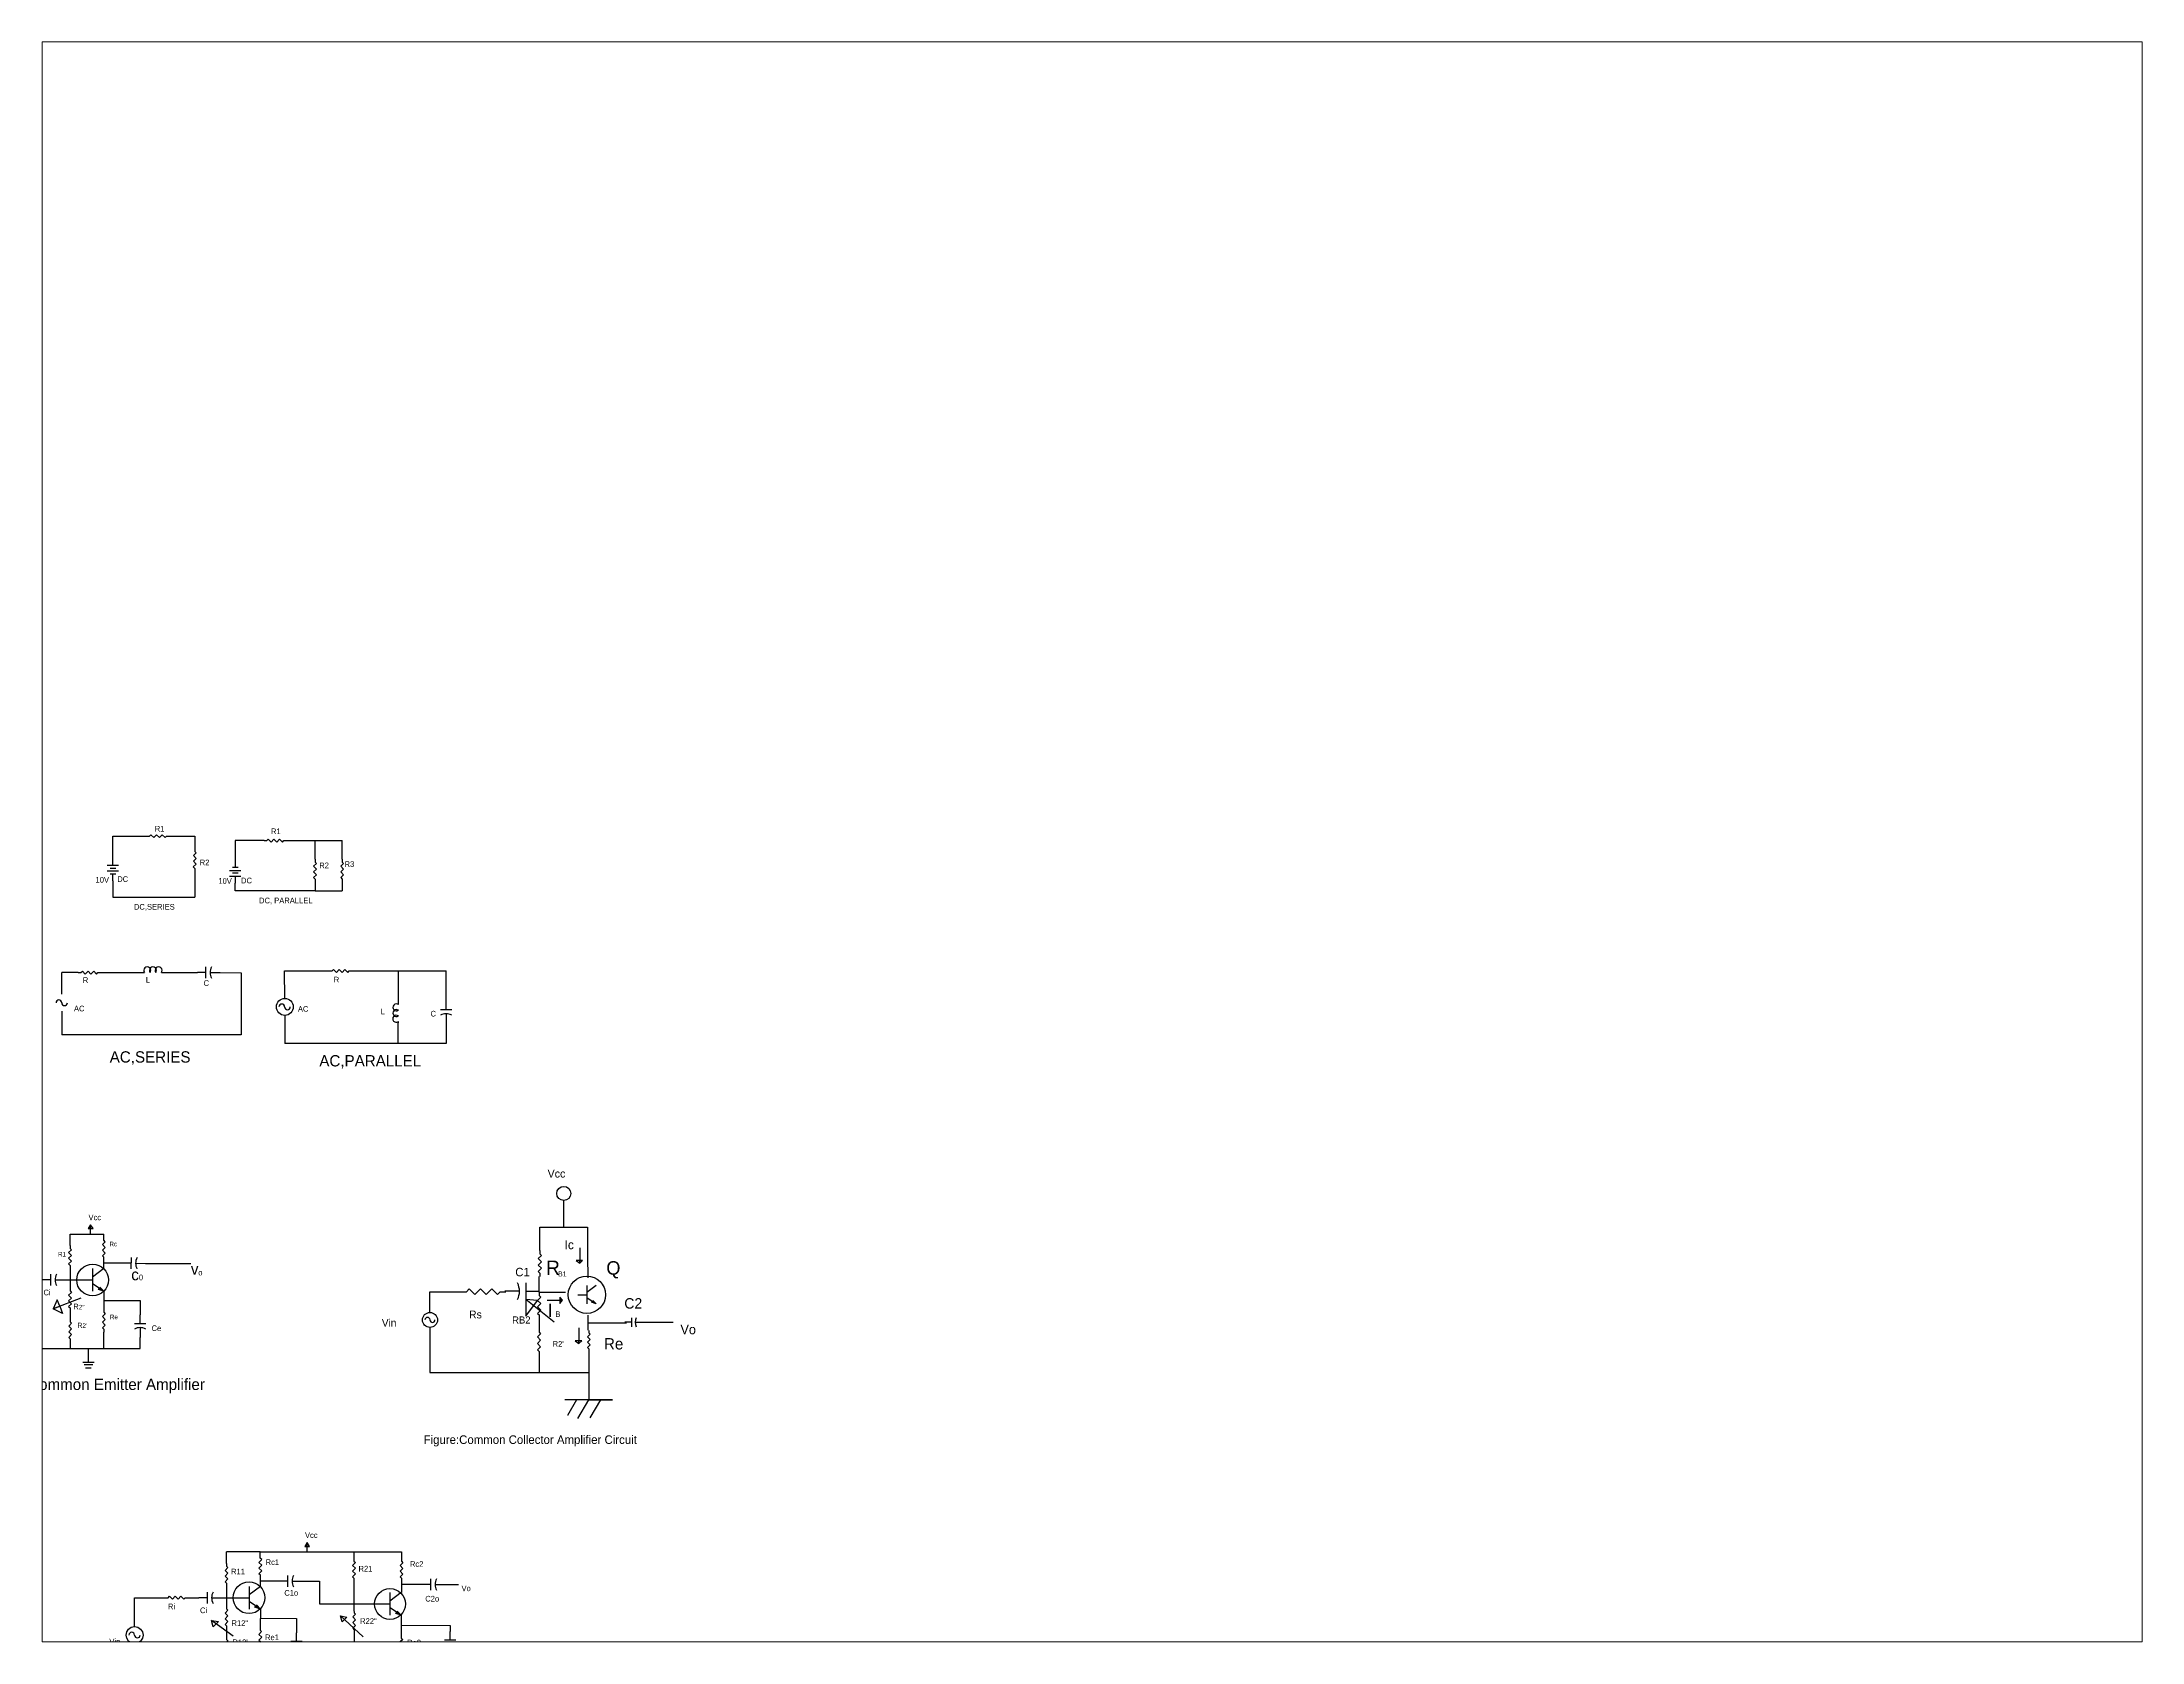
# Paper-space layout 'Layout1' of a CAD drawing. Header units: inches. Extents: x 1.05 to 9.45, y 0.8 to 7.2.
# The model-space entities are those that its viewports show. They can reach past a viewport. Long polylines and large blocks are cut down to what shows.
import ezdxf

# ---------------------------------------------------------------- set-up
doc = ezdxf.new("R2010")
doc.units = ezdxf.units.IN
doc.header["$MEASUREMENT"] = 0

# ---------------------------------------------------------------- blocks, each defined once
blk = doc.blocks.new('Resistor')
at = {"color": 7}
blk.add_lwpolyline([(0, 0), (0.05, 0), (0.075, 0.025), (0.125, -0.025), (0.175, 0.025), (0.225, -0.025), (0.275, 0.025), (0.325, -0.025), (0.35, 0), (0.4, 0)], dxfattribs=at)
blk = doc.blocks.new('Battery')
at = {"color": 7}
for p, q in [((0, 0), (0.125, 0)), ((0.125, 0.05), (0.125, -0.05)), ((0.175, -0.1), (0.175, 0.1)), ((0.225, 0.05), (0.225, -0.05)), ((0.275, -0.1), (0.275, 0.1)), ((0.275, 0), (0.4, 0))]:
    blk.add_line(p, q, dxfattribs=at)
blk = doc.blocks.new('Capacitor')
at = {"color": 7}
for p, q in [((0.15, 0), (0, 0)), ((0.15, -0.1), (0.15, 0.1)), ((0.225, 0), (0.4, 0))]:
    blk.add_line(p, q, dxfattribs=at)
blk.add_arc((0.4375, 0), 0.2125, 151.9275, 208.0725, dxfattribs=at)
blk = doc.blocks.new('Inductor')
at = {"color": 7}
for p, q in [((0, 0), (0.05, 0)), ((0.35, 0), (0.4, 0))]:
    blk.add_line(p, q, dxfattribs=at)
for centre in [(0.1, 0.0375), (0.2, 0.0375), (0.3, 0.0375)]:
    blk.add_arc(centre, 0.0625, 323.1301, 216.8699, dxfattribs=at)
blk = doc.blocks.new('Transistor - NPN')
at = {"color": 7}
for p, q in [((0, 0), (0.199999, 0)), ((0.199999, 0.2), (0.199999, -0.2)), ((0.399999, 0.2), (0.199999, 0.05)), ((0.316132, -0.145536), (0.201153, -0.069033)), ((0.302516, -0.166503), (0.316132, -0.145536)), ((0.399999, -0.2), (0.302516, -0.166503)), ((0.329748, -0.124569), (0.399999, -0.2))]:
    blk.add_line(p, q, dxfattribs=at)
blk.add_solid([(0.302516, -0.166503), (0.399999, -0.2), (0.329748, -0.124569)], dxfattribs=at)
blk = doc.blocks.new('Ground')
at = {"color": 7}
for p, q in [((-0.1, 0), (0.1, 0)), ((0.075, -0.05), (-0.075, -0.05)), ((-0.05, -0.1), (0.05, -0.1))]:
    blk.add_line(p, q, dxfattribs=at)

msp = doc.modelspace()

# ---------------------------------------------------------------- linework, layer by layer
for p, q in [((53.483, 40.743), (54.082, 40.743)), ((53.483, 40.354), (53.483, 40.743)), ((54.48, 40.743), (54.928, 40.743)), ((54.928, 40.743), (54.93, 40.526)), ((56.152, 40.665), (55.643, 40.665)), ((55.643, 40.665), (55.643, 40.314)), ((56.552, 40.665), (57.531, 40.665)), ((57.052, 40.337), (57.052, 40.665)), ((57.531, 40.337), (57.531, 40.665)), ((54.927, 40.126), (54.927, 39.669)), ((53.483, 39.954), (53.483, 39.669)), ((55.643, 39.778), (55.643, 39.914)), ((57.052, 39.778), (55.643, 39.778)), ((57.052, 39.937), (57.052, 39.778)), ((57.052, 39.778), (57.533, 39.778)), ((57.533, 39.937), (57.533, 39.778)), ((53.483, 39.669), (54.927, 39.669)), ((52.583, 37.952), (52.583, 38.335)), ((52.869, 38.335), (52.583, 38.335)), ((53.269, 38.335), (53.989, 38.335)), ((54.389, 38.335), (54.976, 38.335)), ((55.376, 38.335), (55.746, 38.334)), ((55.746, 38.334), (55.75, 37.236)), ((56.514, 38.364), (57.305, 38.364)), ((56.519, 37.88), (56.514, 38.364)), ((57.705, 38.364), (59.365, 38.365)), ((58.527, 37.82), (58.527, 38.363)), ((59.365, 37.819), (59.365, 38.365)), ((52.583, 37.652), (52.583, 37.236)), ((56.519, 37.58), (56.519, 37.081)), ((55.75, 37.236), (52.583, 37.236)), ((58.523, 37.081), (56.519, 37.081)), ((58.523, 37.081), (58.523, 37.42)), ((59.365, 37.081), (58.523, 37.081)), ((59.365, 37.433), (59.365, 37.081)), ((61.444, 34.249), (61.444, 34.311)), ((61.444, 33.841), (61.444, 34.249)), ((53.09, 33.881), (53.049, 33.816)), ((53.049, 33.816), (53.133, 33.816)), ((53.09, 33.719), (53.09, 33.881)), ((53.133, 33.816), (53.09, 33.881)), ((61.023, 33.428), (61.023, 33.841)), ((61.023, 33.841), (61.866, 33.841)), ((61.866, 33.841), (61.866, 33.328)), ((52.727, 33.516), (52.727, 33.719)), ((52.727, 33.719), (53.049, 33.719)), ((53.049, 33.719), (53.049, 33.719)), ((53.049, 33.719), (53.049, 33.719)), ((53.049, 33.719), (53.322, 33.719)), ((53.322, 33.658), (53.322, 33.719)), ((61.726, 33.476), (61.726, 33.204)), ((52.727, 33.116), (52.727, 32.764)), ((53.324, 33.108), (53.324, 33.258)), ((53.659, 33.204), (53.324, 33.204)), ((54.059, 33.201), (54.86, 33.201)), ((61.777, 33.251), (61.664, 33.251)), ((61.664, 33.251), (61.726, 33.204)), ((61.726, 33.204), (61.726, 33.255)), ((61.726, 33.204), (61.777, 33.251)), ((61.866, 33.328), (61.867, 32.944)), ((52.046, 32.908), (52.238, 32.908)), ((52.638, 32.908), (52.924, 32.908)), ((53.324, 32.708), (53.322, 32.387)), ((59.082, 32.335), (59.082, 32.701)), ((59.082, 32.701), (59.624, 32.701)), ((61.009, 32.69), (61.009, 32.971)), ((61.009, 32.69), (61.477, 32.69)), ((52.917, 32.589), (52.427, 32.397)), ((52.499, 32.558), (52.427, 32.397)), ((52.427, 32.397), (52.545, 32.443)), ((52.427, 32.397), (52.427, 32.397)), ((52.427, 32.397), (52.427, 32.397)), ((52.427, 32.397), (52.427, 32.397)), ((52.427, 32.397), (52.427, 32.397)), ((52.427, 32.397), (52.427, 32.397)), ((52.427, 32.397), (52.427, 32.397)), ((52.427, 32.397), (52.427, 32.397)), ((52.427, 32.397), (52.427, 32.397)), ((52.594, 32.318), (52.427, 32.397)), ((52.545, 32.443), (52.499, 32.558)), ((52.545, 32.443), (52.594, 32.318)), ((52.727, 32.364), (52.727, 32.218)), ((53.323, 32.547), (53.963, 32.543)), ((53.963, 32.543), (53.963, 32.292)), ((61.274, 32.162), (60.773, 32.561)), ((60.773, 32.561), (60.773, 32.271)), ((60.98, 32.547), (60.773, 32.561)), ((60.773, 32.271), (60.98, 32.547)), ((61.009, 32.262), (61.009, 32.044)), ((61.151, 32.552), (61.424, 32.552)), ((61.424, 32.552), (61.373, 32.552)), ((61.424, 32.552), (61.376, 32.603)), ((61.376, 32.603), (61.376, 32.49)), ((61.376, 32.49), (61.424, 32.552)), ((61.868, 32.286), (61.868, 32.022)), ((53.325, 31.697), (53.325, 31.987)), ((53.963, 31.697), (53.963, 31.892)), ((59.082, 32.069), (59.082, 31.693)), ((61.71, 32.061), (61.71, 31.789)), ((61.868, 32.154), (62.551, 32.154)), ((62.822, 32.162), (63.375, 32.162)), ((51.102, 31.697), (52.731, 31.697)), ((52.731, 31.818), (52.731, 31.697)), ((52.731, 31.697), (53.325, 31.697)), ((53.052, 31.457), (53.053, 31.699)), ((53.325, 31.697), (53.963, 31.697)), ((59.082, 31.693), (59.082, 31.276)), ((61.007, 31.587), (61.01, 31.276)), ((61.761, 31.836), (61.648, 31.836)), ((61.648, 31.836), (61.71, 31.789)), ((61.71, 31.789), (61.71, 31.84)), ((61.71, 31.789), (61.761, 31.836)), ((61.889, 31.649), (61.889, 30.794)), ((59.082, 31.276), (61.01, 31.276)), ((61.01, 31.276), (61.881, 31.276)), ((61.881, 30.794), (61.461, 30.794)), ((61.671, 30.794), (61.508, 30.514)), ((61.881, 30.794), (61.686, 30.459)), ((61.881, 30.794), (62.302, 30.794)), ((62.302, 30.794), (61.881, 30.794)), ((62.091, 30.794), (61.903, 30.471)), ((61.508, 30.514), (61.508, 30.514)), ((56.913, 28.27), (56.871, 28.204)), ((56.913, 28.27), (56.871, 28.204)), ((56.871, 28.204), (56.955, 28.204)), ((56.871, 28.204), (56.955, 28.204)), ((56.913, 28.107), (56.913, 28.27)), ((56.955, 28.204), (56.913, 28.27)), ((56.913, 28.107), (56.913, 28.27)), ((56.955, 28.204), (56.913, 28.27)), ((55.49, 27.904), (55.49, 28.107)), ((56.085, 28.107), (55.49, 28.107)), ((55.49, 27.904), (55.49, 28.107)), ((56.085, 28.107), (55.49, 28.107)), ((56.085, 28.047), (56.085, 28.107)), ((56.085, 28.107), (57.74, 28.107)), ((56.085, 28.047), (56.085, 28.107)), ((56.085, 28.107), (57.74, 28.107)), ((57.74, 28.107), (57.74, 27.942)), ((57.74, 28.107), (58.578, 28.107)), ((57.74, 28.107), (57.74, 27.942)), ((57.74, 28.107), (58.578, 28.107)), ((58.578, 28.107), (58.578, 27.991)), ((58.578, 28.107), (58.578, 27.991)), ((55.49, 27.504), (55.49, 27.152)), ((55.49, 27.504), (55.49, 27.152)), ((56.087, 27.497), (56.087, 27.647)), ((56.087, 27.497), (56.087, 27.647)), ((56.422, 27.592), (56.087, 27.592)), ((56.422, 27.592), (56.087, 27.592)), ((56.822, 27.589), (57.129, 27.587)), ((56.822, 27.589), (57.129, 27.587)), ((57.129, 27.587), (57.129, 27.187)), ((57.129, 27.587), (57.129, 27.187)), ((57.74, 27.592), (57.74, 27.083)), ((57.74, 27.592), (57.74, 27.083)), ((58.578, 27.591), (58.578, 27.39)), ((58.578, 27.591), (58.578, 27.39)), ((58.949, 27.53), (58.578, 27.53)), ((58.949, 27.53), (58.578, 27.53)), ((59.349, 27.53), (59.586, 27.53)), ((59.349, 27.53), (59.586, 27.53)), ((53.863, 26.839), (53.863, 27.297)), ((53.863, 27.297), (54.409, 27.297)), ((53.863, 26.839), (53.863, 27.297)), ((53.863, 27.297), (54.409, 27.297)), ((54.809, 27.297), (55.001, 27.297)), ((54.809, 27.297), (55.001, 27.297)), ((55.401, 27.297), (55.687, 27.297)), ((55.401, 27.297), (55.687, 27.297)), ((56.087, 27.097), (56.084, 26.775)), ((56.087, 27.097), (56.084, 26.775)), ((57.129, 27.187), (58.175, 27.187)), ((57.129, 27.187), (58.175, 27.187)), ((58.575, 27.387), (58.578, 27.39)), ((58.575, 27.387), (58.578, 27.39)), ((55.605, 26.617), (55.225, 26.897)), ((55.225, 26.897), (55.35, 26.877)), ((55.255, 26.785), (55.225, 26.897)), ((55.605, 26.617), (55.225, 26.897)), ((55.225, 26.897), (55.35, 26.877)), ((55.255, 26.785), (55.225, 26.897)), ((55.35, 26.877), (55.255, 26.785)), ((55.35, 26.877), (55.255, 26.785)), ((55.49, 26.752), (55.49, 26.607)), ((55.49, 26.752), (55.49, 26.607)), ((56.086, 26.936), (56.726, 26.931)), ((56.086, 26.936), (56.726, 26.931)), ((56.726, 26.931), (56.726, 26.68)), ((56.726, 26.931), (56.726, 26.68)), ((57.902, 26.604), (57.501, 26.98)), ((57.501, 26.98), (57.614, 26.953)), ((57.529, 26.874), (57.501, 26.98)), ((57.902, 26.604), (57.501, 26.98)), ((57.501, 26.98), (57.614, 26.953)), ((57.529, 26.874), (57.501, 26.98)), ((57.614, 26.953), (57.529, 26.874)), ((57.614, 26.953), (57.529, 26.874)), ((58.575, 26.987), (58.575, 26.636)), ((58.575, 26.987), (58.575, 26.636)), ((58.575, 26.811), (59.436, 26.809)), ((58.575, 26.811), (59.436, 26.809)), ((59.436, 26.809), (59.436, 26.703)), ((59.436, 26.809), (59.436, 26.703)), ((53.865, 26.439), (53.865, 26.085)), ((53.865, 26.439), (53.865, 26.085)), ((56.088, 26.085), (56.088, 26.375)), ((56.088, 26.085), (56.088, 26.375)), ((57.746, 26.683), (57.746, 26.523)), ((57.746, 26.683), (57.746, 26.523))]:
    msp.add_line(p, q)
at = {"color": 7}
for p, q in [((53.863, 26.789), (53.863, 26.839)), ((53.863, 26.789), (53.863, 26.839)), ((53.865, 26.489), (53.865, 26.439)), ((53.865, 26.489), (53.865, 26.439))]:
    msp.add_line(p, q, dxfattribs=at)
for centre, radius in [((56.519, 37.73), 0.15), ((53.124, 32.908), 0.28), ((59.082, 32.202), 0.133), ((55.887, 27.297), 0.28), ((55.887, 27.297), 0.28), ((58.375, 27.187), 0.272), ((58.375, 27.187), 0.272), ((53.865, 26.639), 0.15), ((53.865, 26.639), 0.15)]:
    msp.add_circle(centre, radius, dxfattribs=at)
for centre, radius in [((61.444, 34.436), 0.124), ((61.852, 32.647), 0.329)]:
    msp.add_circle(centre, radius)
for centre, radius, start, end in [((52.529, 37.802), 0.05, 0, 180), ((52.629, 37.802), 0.05, 180, 0), ((56.465, 37.73), 0.05, 0, 180), ((56.565, 37.73), 0.05, 180, 0), ((59.038, 32.202), 0.0443, 0, 180), ((59.126, 32.202), 0.0443, 180, 0), ((53.815, 26.639), 0.05, 0, 180), ((53.815, 26.639), 0.05, 0, 180), ((53.915, 26.639), 0.05, 180, 0), ((53.915, 26.639), 0.05, 180, 0)]:
    msp.add_arc(centre, radius, start, end, dxfattribs=at)

# ---------------------------------------------------------------- block references
for name, p in [('Resistor', (54.08, 40.743)), ('Resistor', (56.152, 40.665)), ('Resistor', (52.869, 38.335)), ('Inductor', (53.989, 38.335)), ('Capacitor', (54.976, 38.335)), ('Resistor', (57.305, 38.364)), ('Capacitor', (52.238, 32.908)), ('Transistor - NPN', (52.924, 32.908)), ('Resistor', (51.646, 32.908)), ('Ground', (53.052, 31.457)), ('Transistor - NPN', (55.687, 27.297)), ('Transistor - NPN', (55.687, 27.297)), ('Capacitor', (58.949, 27.53)), ('Capacitor', (58.949, 27.53)), ('Resistor', (54.409, 27.297)), ('Resistor', (54.409, 27.297)), ('Capacitor', (55.001, 27.297)), ('Capacitor', (55.001, 27.297)), ('Transistor - NPN', (58.175, 27.187)), ('Transistor - NPN', (58.175, 27.187))]:
    msp.add_blockref(name, p)
for name, p, rotation in [('Resistor', (54.93, 40.526), 269.6227371710343), ('Battery', (53.483, 39.954), 90), ('Battery', (55.643, 40.314), 270), ('Resistor', (57.052, 40.337), 270), ('Resistor', (57.531, 40.337), 270.2711137972792), ('Capacitor', (59.365, 37.833), 270.0201560931736), ('Inductor', (58.523, 37.42), 89.35564525997849), ('Resistor', (52.727, 33.516), 270), ('Resistor', (53.324, 33.258), 90.22353832689855), ('Capacitor', (53.659, 33.204), 359.6137149718789), ('Resistor', (52.727, 32.764), 270), ('Resistor', (53.322, 32.387), 270.5115844945047), ('Capacitor', (53.963, 32.292), 270), ('Resistor', (52.727, 32.218), 270.5115844945047), ('Resistor', (55.49, 27.904), 270), ('Resistor', (55.49, 27.904), 270), ('Resistor', (56.087, 27.647), 90.22353832689855), ('Resistor', (56.087, 27.647), 90.22353832689855), ('Resistor', (57.74, 27.992), 270), ('Resistor', (57.74, 27.992), 270), ('Resistor', (58.578, 27.991), 270), ('Resistor', (58.578, 27.991), 270), ('Capacitor', (56.422, 27.592), 359.6137149718789), ('Capacitor', (56.422, 27.592), 359.6137149718789), ('Resistor', (55.49, 27.152), 270), ('Resistor', (55.49, 27.152), 270), ('Resistor', (57.74, 27.083), 270.8030806280922), ('Resistor', (57.74, 27.083), 270.8030806280922), ('Resistor', (56.084, 26.775), 270.5115844945047), ('Resistor', (56.084, 26.775), 270.5115844945047), ('Capacitor', (59.436, 26.703), 270), ('Capacitor', (59.436, 26.703), 270), ('Resistor', (55.49, 26.607), 270.5115844945047), ('Resistor', (55.49, 26.607), 270.5115844945047), ('Capacitor', (56.726, 26.68), 270), ('Capacitor', (56.726, 26.68), 270), ('Resistor', (57.746, 26.523), 270.9251764641636), ('Resistor', (57.746, 26.523), 270.9251764641636), ('Resistor', (58.575, 26.636), 270), ('Resistor', (58.575, 26.636), 270)]:
    msp.add_blockref(name, p, dxfattribs=dict(rotation=rotation))
for name, p, xscale, yscale, zscale, rotation in [('Resistor', (61.023, 33.428), 1.142568649684932, 1.142568649684932, 1.142568649684937, 270), ('Capacitor', (60.995, 32.708), 1.476207801077635, 1.476207801077649, 1.476207801077646, 180), ('Resistor', (61.009, 32.69), 1.142568649684932, 1.142568649684932, 1.142568649684937, 270), ('Resistor', (61.007, 32.044), 1.142568649684932, 1.142568649684932, 1.142568649684937, 270), ('Resistor', (61.889, 32.018), 0.9234470822183312, 0.9234470822183312, 0.9234470822183225, 270)]:
    msp.add_blockref(name, p, dxfattribs=dict(xscale=xscale, yscale=yscale, zscale=zscale, rotation=rotation))
for name, p, xscale, yscale, zscale in [('Resistor', (59.624, 32.7), 2, 2, 2), ('Transistor - NPN', (61.692, 32.647), 0.8041286161904964, 0.8041286161904964, 0.8041286161904972), ('Capacitor', (62.525, 32.162), 0.7950837858427917, 0.7950837858428201, 0.7950837858428177)]:
    msp.add_blockref(name, p, dxfattribs=dict(xscale=xscale, yscale=yscale, zscale=zscale))

# ---------------------------------------------------------------- texts
at = {"attachment_point": 1}
for s, insert, char_height, width in [('R1', (54.222, 40.926), 0.1, 0.62598), ('R1', (56.274, 40.88), 0.1, 0.42895), ('R2', (55.016, 40.33), 0.1, 0.26495), ('R2', (57.127, 40.278), 0.1, 0.20393), ('R3', (57.574, 40.301), 0.1, 0.24584), ('10V', (53.177, 40.024), 0.1, 0.40933), ('DC', (53.56, 40.037), 0.1, 0.41593), ('10V', (55.345, 40.003), 0.1, 0.35793), ('DC', (55.746, 40.011), 0.1, 0.31532), ('DC,SERIES', (53.854, 39.547), 0.1, 1.44556), ('DC, PARALLEL', (56.064, 39.658), 0.1, 1.91356), ('R', (52.952, 38.253), 0.1, 0.49742), ('L', (54.065, 38.257), 0.1, 0.45916), ('C', (55.085, 38.2), 0.1, 0.47064), ('R', (57.384, 38.261), 0.1, 0.57564), ('AC', (52.796, 37.751), 0.1, 0.65813), ('AC', (56.75, 37.744), 0.1, 0.98312), ('L', (58.212, 37.699), 0.1, 0.42041), ('C', (59.091, 37.66), 0.1, 0.3622), ('AC,SERIES', (53.427, 36.946), 0.2, 2.42318), ('AC,PARALLEL', (57.128, 36.878), 0.2, 2.4827), ('Vcc', (61.159, 34.856), 0.1401, 0.63488), ('Vcc', (53.052, 34.063), 0.1, 0.43694), ('R1', (52.515, 33.402), 0.08, 0.18734), (' {\\H0.4x;Rc}', (53.348, 33.583), 0.2, 0.34842), ('Ic', (61.458, 33.609), 0.1584, 1.33562), ('C1', (60.588, 33.122), 0.1493, 1.4163), ('R', (61.131, 33.25), 0.253, 2.3225), ('B1', (61.345, 33.059), 0.0881, 0.27439), ('Q', (62.196, 33.24), 0.239, 1.89995), ('Ci', (52.258, 32.737), 0.1, 0.22327), ('Re', (53.43, 32.295), 0.08, 0.01204), ('Rs', (59.772, 32.367), 0.138, 1.11322), ('RB2', (60.532, 32.264), 0.1256, 1.35752), ('I', (61.158, 32.487), 0.233, 0.97043), ('B', (61.294, 32.355), 0.101, 0.52841), ('C2', (62.513, 32.587), 0.1848, 1.97715), ("R{\\H0.8889x;2'}", (52.856, 32.152), 0.09, 0.01339), ('Ce', (54.166, 32.106), 0.1, 0.57892), ('Vin', (58.232, 32.218), 0.1329, 1.00142), ('Vo', (63.504, 32.117), 0.1675, 2.0749), ("R2'", (61.248, 31.829), 0.0997, 0.1435), ('Re', (62.154, 31.881), 0.2, 2.02363), ('Figure: Common Emitter Amplifier circuit', (51.08, 31.165), 0.2, 4.01683), ('Figure:Common Collector Amplifier Circuit', (58.969, 30.164), 0.15084, 5.10418), ('Vcc', (56.875, 28.452), 0.1, 0.43694), ('Vcc', (56.875, 28.452), 0.1, 0.43694), ('Rc1', (56.18, 27.975), 0.1, 0.53645), ('Rc1', (56.18, 27.975), 0.1, 0.53645), ('R21', (57.82, 27.86), 0.1, 0.44256), ('R21', (57.82, 27.86), 0.1, 0.44256), ('Rc2', (58.728, 27.943), 0.1, 0.37124), ('Rc2', (58.728, 27.943), 0.1, 0.37124), ('R11', (55.57, 27.809), 0.1, 0.28012), ('R11', (55.57, 27.809), 0.1, 0.28012), ('Vo', (59.639, 27.513), 0.1, 0.29747), ('Vo', (59.639, 27.513), 0.1, 0.29747), ('Ri', (54.454, 27.193), 0.1, 0.34375), ('Ri', (54.454, 27.193), 0.1, 0.34375), ('Ci', (55.021, 27.125), 0.1, 0.22327), ('Ci', (55.021, 27.125), 0.1, 0.22327), ('C1o', (56.51, 27.433), 0.1, 0.38386), ('C1o', (56.51, 27.433), 0.1, 0.38386), ('C2o', (58.999, 27.33), 0.1, 0.45765), ('C2o', (58.999, 27.33), 0.1, 0.45765), ('R12"', (55.577, 26.9), 0.1, 0.42621), ('R12"', (55.577, 26.9), 0.1, 0.42621), ('R22"', (57.849, 26.936), 0.1, 0.36496), ('R22"', (57.849, 26.936), 0.1, 0.36496), ('Vin', (53.42, 26.573), 0.1, 0.45219), ('Vin', (53.42, 26.573), 0.1, 0.45219), ("R12'", (55.594, 26.56), 0.1, 0.36665), ("R12'", (55.594, 26.56), 0.1, 0.36665), ('Re1', (56.169, 26.648), 0.1, 0.32805), ('Re1', (56.169, 26.648), 0.1, 0.32805), ('Ce', (56.929, 26.494), 0.1, 0.57892), ('Ce', (56.929, 26.494), 0.1, 0.57892), ("R22'", (57.875, 26.416), 0.1, 0.48661), ("R22'", (57.875, 26.416), 0.1, 0.48661), ('Re2', (58.678, 26.555), 0.1, 0.52248), ('Re2', (58.678, 26.555), 0.1, 0.52248), ('Ce2', (59.597, 26.383), 0.1, 0.46528), ('Ce2', (59.597, 26.383), 0.1, 0.46528)]:
    msp.add_mtext(s, dxfattribs=dict(at, insert=insert, char_height=char_height, width=width))
for s, insert, char_height in [('c{\\H0.5x;0}', (53.808, 33.103), 0.2), ('v', (54.86, 33.201), 0.2), ('o', (54.991, 33.088), 0.1), (' R{\\H0.8x;2"}', (52.747, 32.488), 0.1)]:
    msp.add_mtext(s, dxfattribs=dict(at, insert=insert, char_height=char_height))

psp = doc.layouts.get("Layout1")

# ---------------------------------------------------------------- viewports
at = {"layer": '0'}
psp.add_viewport(center=(5.25, 4), size=(8.4, 6.4), view_center_point=(70.7712, 40.6412), view_height=28.251314, dxfattribs=at)

doc.saveas('drawing.dxf')
